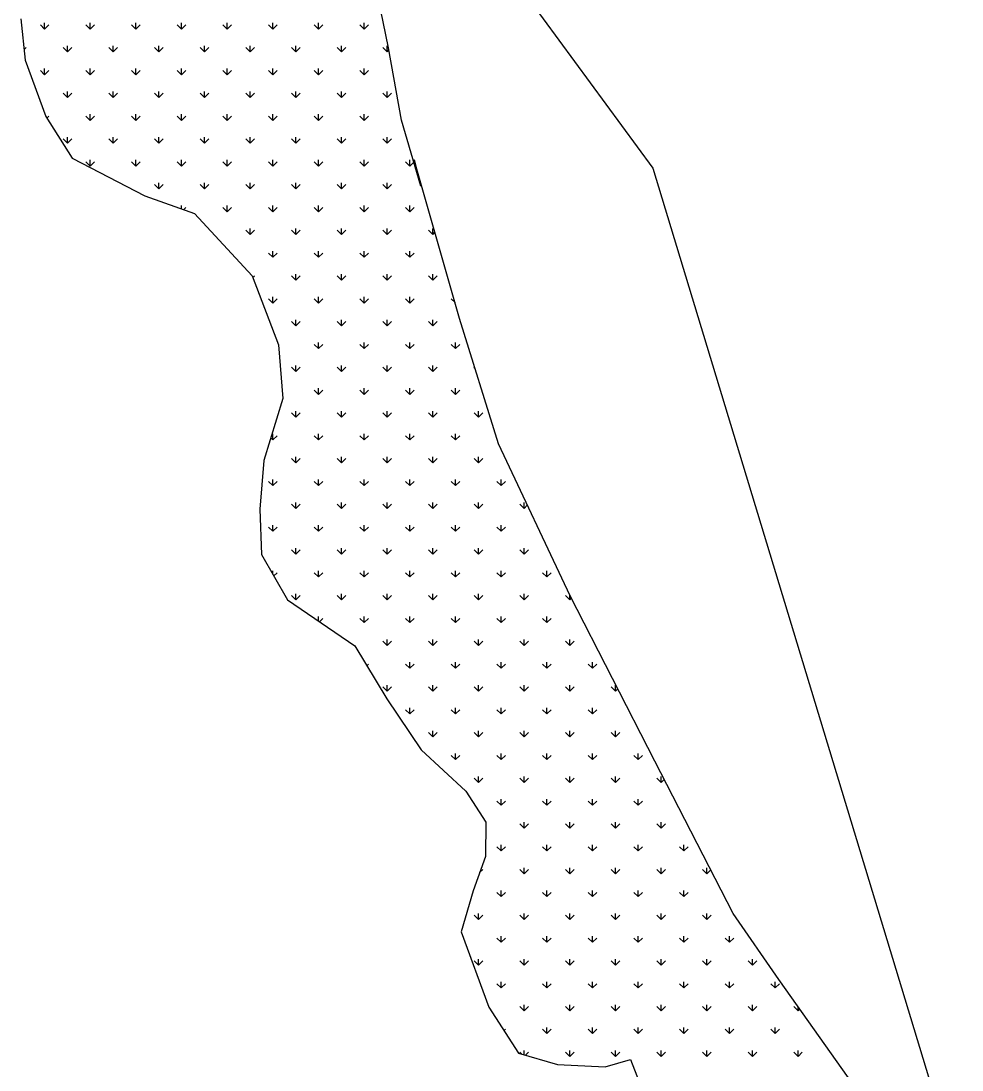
# Model space of a CAD drawing. Header units: metres. Extents: x 321121 to 325188, y 1822391 to 1826704.
# Drawn here: x 324081 to 324664, y 1823903 to 1824553 of the extents above; entities that cross this region are included whole.
import ezdxf

# ---------------------------------------------------------------- set-up
doc = ezdxf.new("R2010")
doc.units = ezdxf.units.M
doc.layers.add('MANGROOVES', color=112, linetype='Continuous')

msp = doc.modelspace()

# ---------------------------------------------------------------- linework, layer by layer
at = {"color": 3}
for p, q in [((324191.22, 1824844.43), (324471.96, 1824461.4)), ((324471.96, 1824461.4), (324644.92, 1823891.78))]:
    msp.add_line(p, q, dxfattribs=at)
at = {"layer": 'MANGROOVES'}
for p, q in [((324308.38, 1824536.07), (324296.45, 1824593.32)), ((324080.68, 1824553.84), (324083.37, 1824528.31)), ((324316.29, 1824491.1), (324308.38, 1824536.07)), ((324083.37, 1824528.31), (324096.05, 1824493.54)), ((324096.05, 1824493.54), (324112.39, 1824467.68)), ((324328.31, 1824450.19), (324316.29, 1824491.1)), ((324112.39, 1824467.68), (324157.34, 1824444.3)), ((324352.35, 1824368.37), (324324.32, 1824466.55)), ((324324.32, 1824466.55), (324328.31, 1824450.19)), ((324157.34, 1824444.3), (324188.19, 1824433.44)), ((324188.19, 1824433.44), (324223.78, 1824394.65)), ((324223.78, 1824394.65), (324240.28, 1824351.94)), ((324376.41, 1824290.64), (324352.35, 1824368.37)), ((324240.28, 1824351.94), (324242.93, 1824318.74)), ((324242.93, 1824318.74), (324231.12, 1824280.34)), ((324420.8, 1824196.45), (324376.41, 1824290.64)), ((324231.12, 1824280.34), (324228.63, 1824250.19)), ((324228.63, 1824250.19), (324229.76, 1824222.15)), ((324229.76, 1824222.15), (324245.83, 1824194.03)), ((324245.83, 1824194.03), (324287.4, 1824165.51)), ((324473.31, 1824094.05), (324420.8, 1824196.45)), ((324287.4, 1824165.51), (324307.31, 1824132.84)), ((324307.31, 1824132.84), (324328.51, 1824101.17)), ((324328.51, 1824101.17), (324356.19, 1824075.5)), ((324521.78, 1823999.84), (324473.31, 1824094.05)), ((324356.19, 1824075.5), (324368.7, 1824056.32)), ((324368.7, 1824056.32), (324368.33, 1824035.08)), ((324368.33, 1824035.08), (324360.74, 1824013.75)), ((324360.74, 1824013.75), (324353.38, 1823988.4)), ((324550.14, 1823958.84), (324521.78, 1823999.84)), ((324353.38, 1823988.4), (324370.38, 1823941.67)), ((324663.57, 1823798.92), (324550.14, 1823958.84)), ((324370.38, 1823941.67), (324388.76, 1823913.28)), ((324388.76, 1823913.28), (324412.94, 1823906.23)), ((324412.94, 1823906.23), (324442.55, 1823904.81)), ((324442.55, 1823904.81), (324458.29, 1823909.25)), ((324458.29, 1823909.25), (324472.26, 1823873.72))]:
    msp.add_line(p, q, dxfattribs=at)
at = {"layer": 'MANGROOVES', "linetype": 'Continuous'}
for p, q in [((324095.32, 1824547.63), (324092.67, 1824550.28)), ((324095.32, 1824547.63), (324095.32, 1824551.38)), ((324095.32, 1824547.63), (324097.97, 1824550.28)), ((324123.61, 1824547.63), (324120.95, 1824550.28)), ((324123.61, 1824547.63), (324123.61, 1824551.38)), ((324123.61, 1824547.63), (324126.26, 1824550.28)), ((324151.89, 1824547.63), (324149.24, 1824550.28)), ((324151.89, 1824547.63), (324151.89, 1824551.38)), ((324151.89, 1824547.63), (324154.54, 1824550.28)), ((324180.17, 1824547.63), (324177.52, 1824550.28)), ((324180.17, 1824547.63), (324180.17, 1824551.38)), ((324180.17, 1824547.63), (324182.83, 1824550.28)), ((324208.46, 1824547.63), (324205.81, 1824550.28)), ((324208.46, 1824547.63), (324208.46, 1824551.38)), ((324208.46, 1824547.63), (324211.11, 1824550.28)), ((324236.74, 1824547.63), (324234.09, 1824550.28)), ((324236.74, 1824547.63), (324236.74, 1824551.38)), ((324236.74, 1824547.63), (324239.4, 1824550.28)), ((324265.03, 1824547.63), (324262.38, 1824550.28)), ((324265.03, 1824547.63), (324265.03, 1824551.38)), ((324265.03, 1824547.63), (324267.68, 1824550.28)), ((324293.31, 1824547.63), (324290.66, 1824550.28)), ((324293.31, 1824547.63), (324293.31, 1824551.38)), ((324293.31, 1824547.63), (324295.96, 1824550.28)), ((324109.46, 1824533.49), (324109.46, 1824537.24)), ((324137.75, 1824533.49), (324137.75, 1824537.24)), ((324166.03, 1824533.49), (324166.03, 1824537.24)), ((324194.32, 1824533.49), (324194.32, 1824537.24)), ((324222.6, 1824533.49), (324222.6, 1824537.24)), ((324250.89, 1824533.49), (324250.89, 1824537.24)), ((324279.17, 1824533.49), (324279.17, 1824537.24)), ((324307.45, 1824533.49), (324307.45, 1824537.24)), ((324082.67, 1824534.97), (324083.83, 1824536.14)), ((324109.46, 1824533.49), (324106.81, 1824536.14)), ((324109.46, 1824533.49), (324112.12, 1824536.14)), ((324137.75, 1824533.49), (324135.1, 1824536.14)), ((324137.75, 1824533.49), (324140.4, 1824536.14)), ((324166.03, 1824533.49), (324163.38, 1824536.14)), ((324166.03, 1824533.49), (324168.68, 1824536.14)), ((324194.32, 1824533.49), (324191.67, 1824536.14)), ((324194.32, 1824533.49), (324196.97, 1824536.14)), ((324222.6, 1824533.49), (324219.95, 1824536.14)), ((324222.6, 1824533.49), (324225.25, 1824536.14)), ((324250.89, 1824533.49), (324248.23, 1824536.14)), ((324250.89, 1824533.49), (324253.54, 1824536.14)), ((324279.17, 1824533.49), (324276.52, 1824536.14)), ((324279.17, 1824533.49), (324281.82, 1824536.14)), ((324307.45, 1824533.49), (324304.8, 1824536.14)), ((324307.45, 1824533.49), (324308.63, 1824534.66)), ((324095.32, 1824519.34), (324092.67, 1824521.99)), ((324095.32, 1824519.34), (324095.32, 1824523.09)), ((324095.32, 1824519.34), (324097.97, 1824521.99)), ((324123.61, 1824519.34), (324120.95, 1824521.99)), ((324123.61, 1824519.34), (324123.61, 1824523.09)), ((324123.61, 1824519.34), (324126.26, 1824521.99)), ((324151.89, 1824519.34), (324149.24, 1824521.99)), ((324151.89, 1824519.34), (324151.89, 1824523.09)), ((324151.89, 1824519.34), (324154.54, 1824521.99)), ((324180.17, 1824519.34), (324177.52, 1824521.99)), ((324180.17, 1824519.34), (324180.17, 1824523.09)), ((324180.17, 1824519.34), (324182.83, 1824521.99)), ((324208.46, 1824519.34), (324205.81, 1824521.99)), ((324208.46, 1824519.34), (324208.46, 1824523.09)), ((324208.46, 1824519.34), (324211.11, 1824521.99)), ((324236.74, 1824519.34), (324234.09, 1824521.99)), ((324236.74, 1824519.34), (324236.74, 1824523.09)), ((324236.74, 1824519.34), (324239.4, 1824521.99)), ((324265.03, 1824519.34), (324262.38, 1824521.99)), ((324265.03, 1824519.34), (324265.03, 1824523.09)), ((324265.03, 1824519.34), (324267.68, 1824521.99)), ((324293.31, 1824519.34), (324290.66, 1824521.99)), ((324293.31, 1824519.34), (324293.31, 1824523.09)), ((324293.31, 1824519.34), (324295.96, 1824521.99)), ((324109.46, 1824505.2), (324106.81, 1824507.85)), ((324109.46, 1824505.2), (324109.46, 1824508.95)), ((324109.46, 1824505.2), (324112.12, 1824507.85)), ((324137.75, 1824505.2), (324135.1, 1824507.85)), ((324137.75, 1824505.2), (324137.75, 1824508.95)), ((324137.75, 1824505.2), (324140.4, 1824507.85)), ((324166.03, 1824505.2), (324163.38, 1824507.85)), ((324166.03, 1824505.2), (324166.03, 1824508.95)), ((324166.03, 1824505.2), (324168.68, 1824507.85)), ((324194.32, 1824505.2), (324191.67, 1824507.85)), ((324194.32, 1824505.2), (324194.32, 1824508.95)), ((324194.32, 1824505.2), (324196.97, 1824507.85)), ((324222.6, 1824505.2), (324219.95, 1824507.85)), ((324222.6, 1824505.2), (324222.6, 1824508.95)), ((324222.6, 1824505.2), (324225.25, 1824507.85)), ((324250.89, 1824505.2), (324248.23, 1824507.85)), ((324250.89, 1824505.2), (324250.89, 1824508.95)), ((324250.89, 1824505.2), (324253.54, 1824507.85)), ((324279.17, 1824505.2), (324276.52, 1824507.85)), ((324279.17, 1824505.2), (324279.17, 1824508.95)), ((324279.17, 1824505.2), (324281.82, 1824507.85)), ((324307.45, 1824505.2), (324304.8, 1824507.85)), ((324307.45, 1824505.2), (324307.45, 1824508.95)), ((324307.45, 1824505.2), (324310.11, 1824507.85)), ((324096.73, 1824492.47), (324097.97, 1824493.71)), ((324123.61, 1824491.06), (324120.95, 1824493.71)), ((324123.61, 1824491.06), (324123.61, 1824494.81)), ((324123.61, 1824491.06), (324126.26, 1824493.71)), ((324151.89, 1824491.06), (324149.24, 1824493.71)), ((324151.89, 1824491.06), (324151.89, 1824494.81)), ((324151.89, 1824491.06), (324154.54, 1824493.71)), ((324180.17, 1824491.06), (324177.52, 1824493.71)), ((324180.17, 1824491.06), (324180.17, 1824494.81)), ((324180.17, 1824491.06), (324182.83, 1824493.71)), ((324208.46, 1824491.06), (324205.81, 1824493.71)), ((324208.46, 1824491.06), (324208.46, 1824494.81)), ((324208.46, 1824491.06), (324211.11, 1824493.71)), ((324236.74, 1824491.06), (324234.09, 1824493.71)), ((324236.74, 1824491.06), (324236.74, 1824494.81)), ((324236.74, 1824491.06), (324239.4, 1824493.71)), ((324265.03, 1824491.06), (324262.38, 1824493.71)), ((324265.03, 1824491.06), (324265.03, 1824494.81)), ((324265.03, 1824491.06), (324267.68, 1824493.71)), ((324293.31, 1824491.06), (324290.66, 1824493.71)), ((324293.31, 1824491.06), (324293.31, 1824494.81)), ((324293.31, 1824491.06), (324295.96, 1824493.71)), ((324109.46, 1824476.92), (324106.81, 1824479.57)), ((324109.46, 1824476.92), (324109.46, 1824480.67)), ((324109.46, 1824476.92), (324112.12, 1824479.57)), ((324137.75, 1824476.92), (324135.1, 1824479.57)), ((324137.75, 1824476.92), (324137.75, 1824480.67)), ((324137.75, 1824476.92), (324140.4, 1824479.57)), ((324166.03, 1824476.92), (324163.38, 1824479.57)), ((324166.03, 1824476.92), (324166.03, 1824480.67)), ((324166.03, 1824476.92), (324168.68, 1824479.57)), ((324194.32, 1824476.92), (324191.67, 1824479.57)), ((324194.32, 1824476.92), (324194.32, 1824480.67)), ((324194.32, 1824476.92), (324196.97, 1824479.57)), ((324222.6, 1824476.92), (324219.95, 1824479.57)), ((324222.6, 1824476.92), (324222.6, 1824480.67)), ((324222.6, 1824476.92), (324225.25, 1824479.57)), ((324250.89, 1824476.92), (324248.23, 1824479.57)), ((324250.89, 1824476.92), (324250.89, 1824480.67)), ((324250.89, 1824476.92), (324253.54, 1824479.57)), ((324279.17, 1824476.92), (324276.52, 1824479.57)), ((324279.17, 1824476.92), (324279.17, 1824480.67)), ((324279.17, 1824476.92), (324281.82, 1824479.57)), ((324307.45, 1824476.92), (324304.8, 1824479.57)), ((324307.45, 1824476.92), (324307.45, 1824480.67)), ((324307.45, 1824476.92), (324310.11, 1824479.57)), ((324123.61, 1824462.77), (324120.95, 1824465.43)), ((324123.61, 1824462.78), (324123.61, 1824466.53)), ((324123.61, 1824462.77), (324126.26, 1824465.43)), ((324151.89, 1824462.77), (324149.24, 1824465.43)), ((324151.89, 1824462.78), (324151.89, 1824466.53)), ((324151.89, 1824462.77), (324154.54, 1824465.43)), ((324180.17, 1824462.77), (324177.52, 1824465.43)), ((324180.17, 1824462.78), (324180.17, 1824466.53)), ((324180.17, 1824462.77), (324182.83, 1824465.43)), ((324208.46, 1824462.77), (324205.81, 1824465.43)), ((324208.46, 1824462.78), (324208.46, 1824466.53)), ((324208.46, 1824462.77), (324211.11, 1824465.43)), ((324236.74, 1824462.77), (324234.09, 1824465.43)), ((324236.74, 1824462.78), (324236.74, 1824466.53)), ((324236.74, 1824462.77), (324239.4, 1824465.43)), ((324265.03, 1824462.77), (324262.38, 1824465.43)), ((324265.03, 1824462.78), (324265.03, 1824466.53)), ((324265.03, 1824462.77), (324267.68, 1824465.43)), ((324293.31, 1824462.77), (324290.66, 1824465.43)), ((324293.31, 1824462.78), (324293.31, 1824466.53)), ((324293.31, 1824462.77), (324295.96, 1824465.43)), ((324321.6, 1824462.77), (324318.94, 1824465.43)), ((324321.6, 1824462.78), (324321.6, 1824466.53)), ((324321.6, 1824462.77), (324323.93, 1824465.11)), ((324166.03, 1824448.63), (324166.03, 1824452.38)), ((324194.32, 1824448.63), (324194.32, 1824452.38)), ((324222.6, 1824448.63), (324222.6, 1824452.38)), ((324250.89, 1824448.63), (324250.89, 1824452.38)), ((324279.17, 1824448.63), (324279.17, 1824452.38)), ((324307.45, 1824448.63), (324307.45, 1824452.38)), ((324166.03, 1824448.63), (324163.38, 1824451.28)), ((324166.03, 1824448.63), (324168.68, 1824451.28)), ((324194.32, 1824448.63), (324191.67, 1824451.28)), ((324194.32, 1824448.63), (324196.97, 1824451.28)), ((324222.6, 1824448.63), (324219.95, 1824451.28)), ((324222.6, 1824448.63), (324225.25, 1824451.28)), ((324250.89, 1824448.63), (324248.23, 1824451.28)), ((324250.89, 1824448.63), (324253.54, 1824451.28)), ((324279.17, 1824448.63), (324276.52, 1824451.28)), ((324279.17, 1824448.63), (324281.82, 1824451.28)), ((324307.45, 1824448.63), (324304.8, 1824451.28)), ((324307.45, 1824448.63), (324310.11, 1824451.28)), ((324180.17, 1824436.26), (324180.17, 1824438.24)), ((324181.48, 1824435.8), (324182.83, 1824437.14)), ((324208.46, 1824434.49), (324205.81, 1824437.14)), ((324208.46, 1824434.49), (324208.46, 1824438.24)), ((324208.46, 1824434.49), (324211.11, 1824437.14)), ((324236.74, 1824434.49), (324234.09, 1824437.14)), ((324236.74, 1824434.49), (324236.74, 1824438.24)), ((324236.74, 1824434.49), (324239.4, 1824437.14)), ((324265.03, 1824434.49), (324262.38, 1824437.14)), ((324265.03, 1824434.49), (324265.03, 1824438.24)), ((324265.03, 1824434.49), (324267.68, 1824437.14)), ((324293.31, 1824434.49), (324290.66, 1824437.14)), ((324293.31, 1824434.49), (324293.31, 1824438.24)), ((324293.31, 1824434.49), (324295.96, 1824437.14)), ((324321.6, 1824434.49), (324318.94, 1824437.14)), ((324321.6, 1824434.49), (324321.6, 1824438.24)), ((324321.6, 1824434.49), (324324.25, 1824437.14)), ((324222.6, 1824420.35), (324219.95, 1824423)), ((324222.6, 1824420.35), (324222.6, 1824424.1)), ((324222.6, 1824420.35), (324225.25, 1824423)), ((324250.89, 1824420.35), (324248.23, 1824423)), ((324250.89, 1824420.35), (324250.89, 1824424.1)), ((324250.89, 1824420.35), (324253.54, 1824423)), ((324279.17, 1824420.35), (324276.52, 1824423)), ((324279.17, 1824420.35), (324279.17, 1824424.1)), ((324279.17, 1824420.35), (324281.82, 1824423)), ((324307.45, 1824420.35), (324304.8, 1824423)), ((324307.45, 1824420.35), (324307.45, 1824424.1)), ((324307.45, 1824420.35), (324310.11, 1824423)), ((324335.74, 1824420.35), (324333.09, 1824423)), ((324335.74, 1824420.35), (324335.74, 1824424.1)), ((324335.74, 1824420.35), (324337.12, 1824421.73)), ((324210.92, 1824408.67), (324211.11, 1824408.86)), ((324236.74, 1824406.21), (324234.09, 1824408.86)), ((324236.74, 1824406.21), (324236.74, 1824409.96)), ((324236.74, 1824406.21), (324239.4, 1824408.86)), ((324265.03, 1824406.21), (324262.38, 1824408.86)), ((324265.03, 1824406.21), (324265.03, 1824409.96)), ((324265.03, 1824406.21), (324267.68, 1824408.86)), ((324293.31, 1824406.21), (324290.66, 1824408.86)), ((324293.31, 1824406.21), (324293.31, 1824409.96)), ((324293.31, 1824406.21), (324295.96, 1824408.86)), ((324321.6, 1824406.21), (324318.94, 1824408.86)), ((324321.6, 1824406.21), (324321.6, 1824409.96)), ((324321.6, 1824406.21), (324324.25, 1824408.86)), ((324224.17, 1824393.63), (324225.25, 1824394.72)), ((324250.89, 1824392.06), (324248.23, 1824394.72)), ((324250.89, 1824392.07), (324250.89, 1824395.82)), ((324250.89, 1824392.06), (324253.54, 1824394.72)), ((324279.17, 1824392.06), (324276.52, 1824394.72)), ((324279.17, 1824392.07), (324279.17, 1824395.82)), ((324279.17, 1824392.06), (324281.82, 1824394.72)), ((324307.45, 1824392.06), (324304.8, 1824394.72)), ((324307.45, 1824392.07), (324307.45, 1824395.82)), ((324307.45, 1824392.06), (324310.11, 1824394.72)), ((324335.74, 1824392.06), (324333.09, 1824394.72)), ((324335.74, 1824392.07), (324335.74, 1824395.82)), ((324335.74, 1824392.06), (324338.39, 1824394.72)), ((324236.74, 1824377.92), (324234.09, 1824380.57)), ((324236.74, 1824377.92), (324236.74, 1824381.67)), ((324236.74, 1824377.92), (324239.4, 1824380.57)), ((324265.03, 1824377.92), (324262.38, 1824380.57)), ((324265.03, 1824377.92), (324265.03, 1824381.67)), ((324265.03, 1824377.92), (324267.68, 1824380.57)), ((324293.31, 1824377.92), (324290.66, 1824380.57)), ((324293.31, 1824377.92), (324293.31, 1824381.67)), ((324293.31, 1824377.92), (324295.96, 1824380.57)), ((324321.6, 1824377.92), (324318.94, 1824380.57)), ((324321.6, 1824377.92), (324321.6, 1824381.67)), ((324321.6, 1824377.92), (324324.25, 1824380.57)), ((324349.52, 1824378.28), (324347.23, 1824380.57)), ((324250.89, 1824363.78), (324250.89, 1824367.53)), ((324279.17, 1824363.78), (324279.17, 1824367.53)), ((324307.45, 1824363.78), (324307.45, 1824367.53)), ((324335.74, 1824363.78), (324335.74, 1824367.53)), ((324250.89, 1824363.78), (324248.23, 1824366.43)), ((324250.89, 1824363.78), (324253.54, 1824366.43)), ((324279.17, 1824363.78), (324276.52, 1824366.43)), ((324279.17, 1824363.78), (324281.82, 1824366.43)), ((324307.45, 1824363.78), (324304.8, 1824366.43)), ((324307.45, 1824363.78), (324310.11, 1824366.43)), ((324335.74, 1824363.78), (324333.09, 1824366.43)), ((324335.74, 1824363.78), (324338.39, 1824366.43)), ((324265.03, 1824349.64), (324262.38, 1824352.29)), ((324265.03, 1824349.64), (324265.03, 1824353.39)), ((324265.03, 1824349.64), (324267.68, 1824352.29)), ((324293.31, 1824349.64), (324290.66, 1824352.29)), ((324293.31, 1824349.64), (324293.31, 1824353.39)), ((324293.31, 1824349.64), (324295.96, 1824352.29)), ((324321.6, 1824349.64), (324318.94, 1824352.29)), ((324321.6, 1824349.64), (324321.6, 1824353.39)), ((324321.6, 1824349.64), (324324.25, 1824352.29)), ((324349.88, 1824349.64), (324347.23, 1824352.29)), ((324349.88, 1824349.64), (324349.88, 1824353.39)), ((324349.88, 1824349.64), (324352.53, 1824352.29)), ((324250.89, 1824335.5), (324248.23, 1824338.15)), ((324250.89, 1824335.5), (324250.89, 1824339.25)), ((324250.89, 1824335.5), (324253.54, 1824338.15)), ((324279.17, 1824335.5), (324276.52, 1824338.15)), ((324279.17, 1824335.5), (324279.17, 1824339.25)), ((324279.17, 1824335.5), (324281.82, 1824338.15)), ((324307.45, 1824335.5), (324304.8, 1824338.15)), ((324307.45, 1824335.5), (324307.45, 1824339.25)), ((324307.45, 1824335.5), (324310.11, 1824338.15)), ((324335.74, 1824335.5), (324333.09, 1824338.15)), ((324335.74, 1824335.5), (324335.74, 1824339.25)), ((324335.74, 1824335.5), (324338.39, 1824338.15)), ((324361.86, 1824337.66), (324361.37, 1824338.15)), ((324265.03, 1824321.35), (324262.38, 1824324)), ((324265.03, 1824321.35), (324265.03, 1824325.1)), ((324265.03, 1824321.35), (324267.68, 1824324)), ((324293.31, 1824321.35), (324290.66, 1824324)), ((324293.31, 1824321.35), (324293.31, 1824325.1)), ((324293.31, 1824321.35), (324295.96, 1824324)), ((324321.6, 1824321.35), (324318.94, 1824324)), ((324321.6, 1824321.35), (324321.6, 1824325.1)), ((324321.6, 1824321.35), (324324.25, 1824324)), ((324349.88, 1824321.35), (324347.23, 1824324)), ((324349.88, 1824321.35), (324349.88, 1824325.1)), ((324349.88, 1824321.35), (324352.53, 1824324)), ((324250.89, 1824307.21), (324248.23, 1824309.86)), ((324250.89, 1824307.21), (324250.89, 1824310.96)), ((324250.89, 1824307.21), (324253.54, 1824309.86)), ((324279.17, 1824307.21), (324276.52, 1824309.86)), ((324279.17, 1824307.21), (324279.17, 1824310.96)), ((324279.17, 1824307.21), (324281.82, 1824309.86)), ((324307.45, 1824307.21), (324304.8, 1824309.86)), ((324307.45, 1824307.21), (324307.45, 1824310.96)), ((324307.45, 1824307.21), (324310.11, 1824309.86)), ((324335.74, 1824307.21), (324333.09, 1824309.86)), ((324335.74, 1824307.21), (324335.74, 1824310.96)), ((324335.74, 1824307.21), (324338.39, 1824309.86)), ((324364.02, 1824307.21), (324361.37, 1824309.86)), ((324364.02, 1824307.21), (324364.02, 1824310.96)), ((324364.02, 1824307.21), (324366.67, 1824309.86)), ((324236.74, 1824293.07), (324236.74, 1824296.82)), ((324265.03, 1824293.07), (324265.03, 1824296.82)), ((324293.31, 1824293.07), (324293.31, 1824296.82)), ((324321.6, 1824293.07), (324321.6, 1824296.82)), ((324349.88, 1824293.07), (324349.88, 1824296.82)), ((324236.74, 1824293.07), (324235.44, 1824294.38)), ((324236.74, 1824293.07), (324239.4, 1824295.72)), ((324265.03, 1824293.07), (324262.38, 1824295.72)), ((324265.03, 1824293.07), (324267.68, 1824295.72)), ((324293.31, 1824293.07), (324290.66, 1824295.72)), ((324293.31, 1824293.07), (324295.96, 1824295.72)), ((324321.6, 1824293.07), (324318.94, 1824295.72)), ((324321.6, 1824293.07), (324324.25, 1824295.72)), ((324349.88, 1824293.07), (324347.23, 1824295.72)), ((324349.88, 1824293.07), (324352.53, 1824295.72)), ((324250.89, 1824278.93), (324248.23, 1824281.58)), ((324250.89, 1824278.93), (324250.89, 1824282.68)), ((324250.89, 1824278.93), (324253.54, 1824281.58)), ((324279.17, 1824278.93), (324276.52, 1824281.58)), ((324279.17, 1824278.93), (324279.17, 1824282.68)), ((324279.17, 1824278.93), (324281.82, 1824281.58)), ((324307.45, 1824278.93), (324304.8, 1824281.58)), ((324307.45, 1824278.93), (324307.45, 1824282.68)), ((324307.45, 1824278.93), (324310.11, 1824281.58)), ((324335.74, 1824278.93), (324333.09, 1824281.58)), ((324335.74, 1824278.93), (324335.74, 1824282.68)), ((324335.74, 1824278.93), (324338.39, 1824281.58)), ((324364.02, 1824278.93), (324361.37, 1824281.58)), ((324364.02, 1824278.93), (324364.02, 1824282.68)), ((324364.02, 1824278.93), (324366.67, 1824281.58)), ((324236.74, 1824264.78), (324234.09, 1824267.44)), ((324236.74, 1824264.79), (324236.74, 1824268.54)), ((324236.74, 1824264.78), (324239.4, 1824267.44)), ((324265.03, 1824264.78), (324262.38, 1824267.44)), ((324265.03, 1824264.79), (324265.03, 1824268.54)), ((324265.03, 1824264.78), (324267.68, 1824267.44)), ((324293.31, 1824264.78), (324290.66, 1824267.44)), ((324293.31, 1824264.79), (324293.31, 1824268.54)), ((324293.31, 1824264.78), (324295.96, 1824267.44)), ((324321.6, 1824264.78), (324318.94, 1824267.44)), ((324321.6, 1824264.79), (324321.6, 1824268.54)), ((324321.6, 1824264.78), (324324.25, 1824267.44)), ((324349.88, 1824264.78), (324347.23, 1824267.44)), ((324349.88, 1824264.79), (324349.88, 1824268.54)), ((324349.88, 1824264.78), (324352.53, 1824267.44)), ((324378.16, 1824264.78), (324375.51, 1824267.44)), ((324378.16, 1824264.79), (324378.16, 1824268.54)), ((324378.16, 1824264.78), (324380.82, 1824267.44)), ((324250.89, 1824250.64), (324248.23, 1824253.29)), ((324250.89, 1824250.64), (324250.89, 1824254.39)), ((324250.89, 1824250.64), (324253.54, 1824253.29)), ((324279.17, 1824250.64), (324276.52, 1824253.29)), ((324279.17, 1824250.64), (324279.17, 1824254.39)), ((324279.17, 1824250.64), (324281.82, 1824253.29)), ((324307.45, 1824250.64), (324304.8, 1824253.29)), ((324307.45, 1824250.64), (324307.45, 1824254.39)), ((324307.45, 1824250.64), (324310.11, 1824253.29)), ((324335.74, 1824250.64), (324333.09, 1824253.29)), ((324335.74, 1824250.64), (324335.74, 1824254.39)), ((324335.74, 1824250.64), (324338.39, 1824253.29)), ((324364.02, 1824250.64), (324361.37, 1824253.29)), ((324364.02, 1824250.64), (324364.02, 1824254.39)), ((324364.02, 1824250.64), (324366.67, 1824253.29)), ((324392.31, 1824250.64), (324389.66, 1824253.29)), ((324392.31, 1824250.64), (324392.31, 1824254.39)), ((324392.31, 1824250.64), (324394.32, 1824252.65)), ((324236.74, 1824236.5), (324234.09, 1824239.15)), ((324236.74, 1824236.5), (324236.74, 1824240.25)), ((324236.74, 1824236.5), (324239.4, 1824239.15)), ((324265.03, 1824236.5), (324262.38, 1824239.15)), ((324265.03, 1824236.5), (324265.03, 1824240.25)), ((324265.03, 1824236.5), (324267.68, 1824239.15)), ((324293.31, 1824236.5), (324290.66, 1824239.15)), ((324293.31, 1824236.5), (324293.31, 1824240.25)), ((324293.31, 1824236.5), (324295.96, 1824239.15)), ((324321.6, 1824236.5), (324318.94, 1824239.15)), ((324321.6, 1824236.5), (324321.6, 1824240.25)), ((324321.6, 1824236.5), (324324.25, 1824239.15)), ((324349.88, 1824236.5), (324347.23, 1824239.15)), ((324349.88, 1824236.5), (324349.88, 1824240.25)), ((324349.88, 1824236.5), (324352.53, 1824239.15)), ((324378.16, 1824236.5), (324375.51, 1824239.15)), ((324378.16, 1824236.5), (324378.16, 1824240.25)), ((324378.16, 1824236.5), (324380.82, 1824239.15)), ((324250.89, 1824222.36), (324248.23, 1824225.01)), ((324250.89, 1824222.36), (324250.89, 1824226.11)), ((324250.89, 1824222.36), (324253.54, 1824225.01)), ((324279.17, 1824222.36), (324276.52, 1824225.01)), ((324279.17, 1824222.36), (324279.17, 1824226.11)), ((324279.17, 1824222.36), (324281.82, 1824225.01)), ((324307.45, 1824222.36), (324304.8, 1824225.01)), ((324307.45, 1824222.36), (324307.45, 1824226.11)), ((324307.45, 1824222.36), (324310.11, 1824225.01)), ((324335.74, 1824222.36), (324333.09, 1824225.01)), ((324335.74, 1824222.36), (324335.74, 1824226.11)), ((324335.74, 1824222.36), (324338.39, 1824225.01)), ((324364.02, 1824222.36), (324361.37, 1824225.01)), ((324364.02, 1824222.36), (324364.02, 1824226.11)), ((324364.02, 1824222.36), (324366.67, 1824225.01)), ((324392.31, 1824222.36), (324389.66, 1824225.01)), ((324392.31, 1824222.36), (324392.31, 1824226.11)), ((324392.31, 1824222.36), (324394.96, 1824225.01)), ((324236.74, 1824209.93), (324236.74, 1824211.97)), ((324265.03, 1824208.22), (324265.03, 1824211.97)), ((324293.31, 1824208.22), (324293.31, 1824211.97)), ((324321.6, 1824208.22), (324321.6, 1824211.97)), ((324349.88, 1824208.22), (324349.88, 1824211.97)), ((324378.16, 1824208.22), (324378.16, 1824211.97)), ((324406.45, 1824208.22), (324406.45, 1824211.97)), ((324237.37, 1824208.84), (324239.4, 1824210.87)), ((324265.03, 1824208.22), (324262.38, 1824210.87)), ((324265.03, 1824208.22), (324267.68, 1824210.87)), ((324293.31, 1824208.22), (324290.66, 1824210.87)), ((324293.31, 1824208.22), (324295.96, 1824210.87)), ((324321.6, 1824208.22), (324318.94, 1824210.87)), ((324321.6, 1824208.22), (324324.25, 1824210.87)), ((324349.88, 1824208.22), (324347.23, 1824210.87)), ((324349.88, 1824208.22), (324352.53, 1824210.87)), ((324378.16, 1824208.22), (324375.51, 1824210.87)), ((324378.16, 1824208.22), (324380.82, 1824210.87)), ((324406.45, 1824208.22), (324403.8, 1824210.87)), ((324406.45, 1824208.22), (324409.1, 1824210.87)), ((324250.89, 1824194.07), (324248.23, 1824196.73)), ((324250.89, 1824194.08), (324250.89, 1824197.83)), ((324250.89, 1824194.07), (324253.54, 1824196.73)), ((324279.17, 1824194.07), (324276.52, 1824196.73)), ((324279.17, 1824194.08), (324279.17, 1824197.83)), ((324279.17, 1824194.07), (324281.82, 1824196.73)), ((324307.45, 1824194.07), (324304.8, 1824196.73)), ((324307.45, 1824194.08), (324307.45, 1824197.83)), ((324307.45, 1824194.07), (324310.11, 1824196.73)), ((324335.74, 1824194.07), (324333.09, 1824196.73)), ((324335.74, 1824194.08), (324335.74, 1824197.83)), ((324335.74, 1824194.07), (324338.39, 1824196.73)), ((324364.02, 1824194.07), (324361.37, 1824196.73)), ((324364.02, 1824194.08), (324364.02, 1824197.83)), ((324364.02, 1824194.07), (324366.67, 1824196.73)), ((324392.31, 1824194.07), (324389.66, 1824196.73)), ((324392.31, 1824194.08), (324392.31, 1824197.83)), ((324392.31, 1824194.07), (324394.96, 1824196.73)), ((324420.59, 1824194.07), (324417.94, 1824196.73)), ((324420.59, 1824194.08), (324420.59, 1824196.9)), ((324420.59, 1824194.07), (324421.54, 1824195.02)), ((324265.03, 1824180.86), (324265.03, 1824183.68)), ((324265.58, 1824180.48), (324267.68, 1824182.58)), ((324293.31, 1824179.93), (324290.66, 1824182.58)), ((324293.31, 1824179.93), (324293.31, 1824183.68)), ((324293.31, 1824179.93), (324295.96, 1824182.58)), ((324321.6, 1824179.93), (324318.94, 1824182.58)), ((324321.6, 1824179.93), (324321.6, 1824183.68)), ((324321.6, 1824179.93), (324324.25, 1824182.58)), ((324349.88, 1824179.93), (324347.23, 1824182.58)), ((324349.88, 1824179.93), (324349.88, 1824183.68)), ((324349.88, 1824179.93), (324352.53, 1824182.58)), ((324378.16, 1824179.93), (324375.51, 1824182.58)), ((324378.16, 1824179.93), (324378.16, 1824183.68)), ((324378.16, 1824179.93), (324380.82, 1824182.58)), ((324406.45, 1824179.93), (324403.8, 1824182.58)), ((324406.45, 1824179.93), (324406.45, 1824183.68)), ((324406.45, 1824179.93), (324409.1, 1824182.58)), ((324307.45, 1824165.79), (324304.8, 1824168.44)), ((324307.45, 1824165.79), (324307.45, 1824169.54)), ((324307.45, 1824165.79), (324310.11, 1824168.44)), ((324335.74, 1824165.79), (324333.09, 1824168.44)), ((324335.74, 1824165.79), (324335.74, 1824169.54)), ((324335.74, 1824165.79), (324338.39, 1824168.44)), ((324364.02, 1824165.79), (324361.37, 1824168.44)), ((324364.02, 1824165.79), (324364.02, 1824169.54)), ((324364.02, 1824165.79), (324366.67, 1824168.44)), ((324392.31, 1824165.79), (324389.66, 1824168.44)), ((324392.31, 1824165.79), (324392.31, 1824169.54)), ((324392.31, 1824165.79), (324394.96, 1824168.44)), ((324420.59, 1824165.79), (324417.94, 1824168.44)), ((324420.59, 1824165.79), (324420.59, 1824169.54)), ((324420.59, 1824165.79), (324423.24, 1824168.44)), ((324294.89, 1824153.23), (324295.96, 1824154.3)), ((324321.6, 1824151.65), (324318.94, 1824154.3)), ((324321.6, 1824151.65), (324321.6, 1824155.4)), ((324321.6, 1824151.65), (324324.25, 1824154.3)), ((324349.88, 1824151.65), (324347.23, 1824154.3)), ((324349.88, 1824151.65), (324349.88, 1824155.4)), ((324349.88, 1824151.65), (324352.53, 1824154.3)), ((324378.16, 1824151.65), (324375.51, 1824154.3)), ((324378.16, 1824151.65), (324378.16, 1824155.4)), ((324378.16, 1824151.65), (324380.82, 1824154.3)), ((324406.45, 1824151.65), (324403.8, 1824154.3)), ((324406.45, 1824151.65), (324406.45, 1824155.4)), ((324406.45, 1824151.65), (324409.1, 1824154.3)), ((324434.73, 1824151.65), (324432.08, 1824154.3)), ((324434.73, 1824151.65), (324434.73, 1824155.4)), ((324434.73, 1824151.65), (324437.38, 1824154.3)), ((324307.45, 1824137.51), (324304.8, 1824140.16)), ((324307.45, 1824137.51), (324307.45, 1824141.26)), ((324307.45, 1824137.51), (324310.11, 1824140.16)), ((324335.74, 1824137.51), (324333.09, 1824140.16)), ((324335.74, 1824137.51), (324335.74, 1824141.26)), ((324335.74, 1824137.51), (324338.39, 1824140.16)), ((324364.02, 1824137.51), (324361.37, 1824140.16)), ((324364.02, 1824137.51), (324364.02, 1824141.26)), ((324364.02, 1824137.51), (324366.67, 1824140.16)), ((324392.31, 1824137.51), (324389.66, 1824140.16)), ((324392.31, 1824137.51), (324392.31, 1824141.26)), ((324392.31, 1824137.51), (324394.96, 1824140.16)), ((324420.59, 1824137.51), (324417.94, 1824140.16)), ((324420.59, 1824137.51), (324420.59, 1824141.26)), ((324420.59, 1824137.51), (324423.24, 1824140.16)), ((324448.88, 1824137.51), (324446.22, 1824140.16)), ((324448.88, 1824137.51), (324448.88, 1824141.26)), ((324448.88, 1824137.51), (324450.3, 1824138.93)), ((324321.6, 1824123.36), (324321.6, 1824127.11)), ((324349.88, 1824123.36), (324349.88, 1824127.11)), ((324378.16, 1824123.36), (324378.16, 1824127.11)), ((324406.45, 1824123.36), (324406.45, 1824127.11)), ((324434.73, 1824123.36), (324434.73, 1824127.11)), ((324321.6, 1824123.36), (324318.94, 1824126.02)), ((324321.6, 1824123.36), (324324.25, 1824126.02)), ((324349.88, 1824123.36), (324347.23, 1824126.02)), ((324349.88, 1824123.36), (324352.53, 1824126.02)), ((324378.16, 1824123.36), (324375.51, 1824126.02)), ((324378.16, 1824123.36), (324380.82, 1824126.02)), ((324406.45, 1824123.36), (324403.8, 1824126.02)), ((324406.45, 1824123.36), (324409.1, 1824126.02)), ((324434.73, 1824123.36), (324432.08, 1824126.02)), ((324434.73, 1824123.36), (324437.38, 1824126.02)), ((324335.74, 1824109.22), (324333.09, 1824111.87)), ((324335.74, 1824109.22), (324335.74, 1824112.97)), ((324335.74, 1824109.22), (324338.39, 1824111.87)), ((324364.02, 1824109.22), (324361.37, 1824111.87)), ((324364.02, 1824109.22), (324364.02, 1824112.97)), ((324364.02, 1824109.22), (324366.67, 1824111.87)), ((324392.31, 1824109.22), (324389.66, 1824111.87)), ((324392.31, 1824109.22), (324392.31, 1824112.97)), ((324392.31, 1824109.22), (324394.96, 1824111.87)), ((324420.59, 1824109.22), (324417.94, 1824111.87)), ((324420.59, 1824109.22), (324420.59, 1824112.97)), ((324420.59, 1824109.22), (324423.24, 1824111.87)), ((324448.88, 1824109.22), (324446.22, 1824111.87)), ((324448.88, 1824109.22), (324448.88, 1824112.97)), ((324448.88, 1824109.22), (324451.53, 1824111.87)), ((324349.88, 1824095.08), (324347.23, 1824097.73)), ((324349.88, 1824095.08), (324349.88, 1824098.83)), ((324349.88, 1824095.08), (324352.53, 1824097.73)), ((324378.16, 1824095.08), (324375.51, 1824097.73)), ((324378.16, 1824095.08), (324378.16, 1824098.83)), ((324378.16, 1824095.08), (324380.82, 1824097.73)), ((324406.45, 1824095.08), (324403.8, 1824097.73)), ((324406.45, 1824095.08), (324406.45, 1824098.83)), ((324406.45, 1824095.08), (324409.1, 1824097.73)), ((324434.73, 1824095.08), (324432.08, 1824097.73)), ((324434.73, 1824095.08), (324434.73, 1824098.83)), ((324434.73, 1824095.08), (324437.38, 1824097.73)), ((324463.02, 1824095.08), (324460.37, 1824097.73)), ((324463.02, 1824095.08), (324463.02, 1824098.83)), ((324463.02, 1824095.08), (324465.67, 1824097.73)), ((324364.02, 1824080.94), (324361.37, 1824083.59)), ((324364.02, 1824080.94), (324364.02, 1824084.69)), ((324364.02, 1824080.94), (324366.67, 1824083.59)), ((324392.31, 1824080.94), (324389.66, 1824083.59)), ((324392.31, 1824080.94), (324392.31, 1824084.69)), ((324392.31, 1824080.94), (324394.96, 1824083.59)), ((324420.59, 1824080.94), (324417.94, 1824083.59)), ((324420.59, 1824080.94), (324420.59, 1824084.69)), ((324420.59, 1824080.94), (324423.24, 1824083.59)), ((324448.88, 1824080.94), (324446.22, 1824083.59)), ((324448.88, 1824080.94), (324448.88, 1824084.69)), ((324448.88, 1824080.94), (324451.53, 1824083.59)), ((324477.16, 1824080.94), (324474.51, 1824083.59)), ((324477.16, 1824080.94), (324477.16, 1824084.69)), ((324477.16, 1824080.94), (324479.07, 1824082.85)), ((324378.16, 1824066.79), (324375.51, 1824069.45)), ((324378.16, 1824066.8), (324378.16, 1824070.55)), ((324378.16, 1824066.79), (324380.82, 1824069.45)), ((324406.45, 1824066.79), (324403.8, 1824069.45)), ((324406.45, 1824066.8), (324406.45, 1824070.55)), ((324406.45, 1824066.79), (324409.1, 1824069.45)), ((324434.73, 1824066.79), (324432.08, 1824069.45)), ((324434.73, 1824066.8), (324434.73, 1824070.55)), ((324434.73, 1824066.79), (324437.38, 1824069.45)), ((324463.02, 1824066.79), (324460.37, 1824069.45)), ((324463.02, 1824066.8), (324463.02, 1824070.55)), ((324463.02, 1824066.79), (324465.67, 1824069.45)), ((324392.31, 1824052.65), (324392.31, 1824056.4)), ((324420.59, 1824052.65), (324420.59, 1824056.4)), ((324448.88, 1824052.65), (324448.88, 1824056.4)), ((324477.16, 1824052.65), (324477.16, 1824056.4)), ((324392.31, 1824052.65), (324389.66, 1824055.3)), ((324392.31, 1824052.65), (324394.96, 1824055.3)), ((324420.59, 1824052.65), (324417.94, 1824055.3)), ((324420.59, 1824052.65), (324423.24, 1824055.3)), ((324448.88, 1824052.65), (324446.22, 1824055.3)), ((324448.88, 1824052.65), (324451.53, 1824055.3)), ((324477.16, 1824052.65), (324474.51, 1824055.3)), ((324477.16, 1824052.65), (324479.81, 1824055.3)), ((324378.16, 1824038.51), (324375.51, 1824041.16)), ((324378.16, 1824038.51), (324378.16, 1824042.26)), ((324378.16, 1824038.51), (324380.82, 1824041.16)), ((324406.45, 1824038.51), (324403.8, 1824041.16)), ((324406.45, 1824038.51), (324406.45, 1824042.26)), ((324406.45, 1824038.51), (324409.1, 1824041.16)), ((324434.73, 1824038.51), (324432.08, 1824041.16)), ((324434.73, 1824038.51), (324434.73, 1824042.26)), ((324434.73, 1824038.51), (324437.38, 1824041.16)), ((324463.02, 1824038.51), (324460.37, 1824041.16)), ((324463.02, 1824038.51), (324463.02, 1824042.26)), ((324463.02, 1824038.51), (324465.67, 1824041.16)), ((324491.3, 1824038.51), (324488.65, 1824041.16)), ((324491.3, 1824038.51), (324491.3, 1824042.26)), ((324491.3, 1824038.51), (324493.95, 1824041.16)), ((324364.79, 1824025.13), (324366.67, 1824027.02)), ((324392.31, 1824024.37), (324389.66, 1824027.02)), ((324392.31, 1824024.37), (324392.31, 1824028.12)), ((324392.31, 1824024.37), (324394.96, 1824027.02)), ((324420.59, 1824024.37), (324417.94, 1824027.02)), ((324420.59, 1824024.37), (324420.59, 1824028.12)), ((324420.59, 1824024.37), (324423.24, 1824027.02)), ((324448.88, 1824024.37), (324446.22, 1824027.02)), ((324448.88, 1824024.37), (324448.88, 1824028.12)), ((324448.88, 1824024.37), (324451.53, 1824027.02)), ((324477.16, 1824024.37), (324474.51, 1824027.02)), ((324477.16, 1824024.37), (324477.16, 1824028.12)), ((324477.16, 1824024.37), (324479.81, 1824027.02)), ((324505.44, 1824024.37), (324502.79, 1824027.02)), ((324505.44, 1824024.37), (324505.44, 1824028.12)), ((324505.44, 1824024.37), (324507.9, 1824026.82)), ((324378.16, 1824010.23), (324375.51, 1824012.88)), ((324378.16, 1824010.23), (324378.16, 1824013.98)), ((324378.16, 1824010.23), (324380.82, 1824012.88)), ((324406.45, 1824010.23), (324403.8, 1824012.88)), ((324406.45, 1824010.23), (324406.45, 1824013.98)), ((324406.45, 1824010.23), (324409.1, 1824012.88)), ((324434.73, 1824010.23), (324432.08, 1824012.88)), ((324434.73, 1824010.23), (324434.73, 1824013.98)), ((324434.73, 1824010.23), (324437.38, 1824012.88)), ((324463.02, 1824010.23), (324460.37, 1824012.88)), ((324463.02, 1824010.23), (324463.02, 1824013.98)), ((324463.02, 1824010.23), (324465.67, 1824012.88)), ((324491.3, 1824010.23), (324488.65, 1824012.88)), ((324491.3, 1824010.23), (324491.3, 1824013.98)), ((324491.3, 1824010.23), (324493.95, 1824012.88)), ((324364.02, 1823996.08), (324361.37, 1823998.74)), ((324364.02, 1823996.09), (324364.02, 1823999.84)), ((324364.02, 1823996.08), (324366.67, 1823998.74)), ((324392.31, 1823996.08), (324389.66, 1823998.74)), ((324392.31, 1823996.09), (324392.31, 1823999.84)), ((324392.31, 1823996.08), (324394.96, 1823998.74)), ((324420.59, 1823996.08), (324417.94, 1823998.74)), ((324420.59, 1823996.09), (324420.59, 1823999.84)), ((324420.59, 1823996.08), (324423.24, 1823998.74)), ((324448.88, 1823996.08), (324446.22, 1823998.74)), ((324448.88, 1823996.09), (324448.88, 1823999.84)), ((324448.88, 1823996.08), (324451.53, 1823998.74)), ((324477.16, 1823996.08), (324474.51, 1823998.74)), ((324477.16, 1823996.09), (324477.16, 1823999.84)), ((324477.16, 1823996.08), (324479.81, 1823998.74)), ((324505.44, 1823996.08), (324502.79, 1823998.74)), ((324505.44, 1823996.09), (324505.44, 1823999.84)), ((324505.44, 1823996.08), (324508.1, 1823998.74)), ((324378.16, 1823981.94), (324375.51, 1823984.59)), ((324378.16, 1823981.94), (324378.16, 1823985.69)), ((324378.16, 1823981.94), (324380.82, 1823984.59)), ((324406.45, 1823981.94), (324403.8, 1823984.59)), ((324406.45, 1823981.94), (324406.45, 1823985.69)), ((324406.45, 1823981.94), (324409.1, 1823984.59)), ((324434.73, 1823981.94), (324432.08, 1823984.59)), ((324434.73, 1823981.94), (324434.73, 1823985.69)), ((324434.73, 1823981.94), (324437.38, 1823984.59)), ((324463.02, 1823981.94), (324460.37, 1823984.59)), ((324463.02, 1823981.94), (324463.02, 1823985.69)), ((324463.02, 1823981.94), (324465.67, 1823984.59)), ((324491.3, 1823981.94), (324488.65, 1823984.59)), ((324491.3, 1823981.94), (324491.3, 1823985.69)), ((324491.3, 1823981.94), (324493.95, 1823984.59)), ((324519.59, 1823981.94), (324516.93, 1823984.59)), ((324519.59, 1823981.94), (324519.59, 1823985.69)), ((324519.59, 1823981.94), (324522.24, 1823984.59)), ((324364.02, 1823967.8), (324364.02, 1823971.55)), ((324392.31, 1823967.8), (324392.31, 1823971.55)), ((324420.59, 1823967.8), (324420.59, 1823971.55)), ((324448.88, 1823967.8), (324448.88, 1823971.55)), ((324477.16, 1823967.8), (324477.16, 1823971.55)), ((324505.44, 1823967.8), (324505.44, 1823971.55)), ((324533.73, 1823967.8), (324533.73, 1823971.55)), ((324364.02, 1823967.8), (324361.37, 1823970.45)), ((324364.02, 1823967.8), (324366.67, 1823970.45)), ((324392.31, 1823967.8), (324389.66, 1823970.45)), ((324392.31, 1823967.8), (324394.96, 1823970.45)), ((324420.59, 1823967.8), (324417.94, 1823970.45)), ((324420.59, 1823967.8), (324423.24, 1823970.45)), ((324448.88, 1823967.8), (324446.22, 1823970.45)), ((324448.88, 1823967.8), (324451.53, 1823970.45)), ((324477.16, 1823967.8), (324474.51, 1823970.45)), ((324477.16, 1823967.8), (324479.81, 1823970.45)), ((324505.44, 1823967.8), (324502.79, 1823970.45)), ((324505.44, 1823967.8), (324508.1, 1823970.45)), ((324533.73, 1823967.8), (324531.08, 1823970.45)), ((324533.73, 1823967.8), (324536.38, 1823970.45)), ((324378.16, 1823953.66), (324375.51, 1823956.31)), ((324378.16, 1823953.66), (324378.16, 1823957.41)), ((324378.16, 1823953.66), (324380.82, 1823956.31)), ((324406.45, 1823953.66), (324403.8, 1823956.31)), ((324406.45, 1823953.66), (324406.45, 1823957.41)), ((324406.45, 1823953.66), (324409.1, 1823956.31)), ((324434.73, 1823953.66), (324432.08, 1823956.31)), ((324434.73, 1823953.66), (324434.73, 1823957.41)), ((324434.73, 1823953.66), (324437.38, 1823956.31)), ((324463.02, 1823953.66), (324460.37, 1823956.31)), ((324463.02, 1823953.66), (324463.02, 1823957.41)), ((324463.02, 1823953.66), (324465.67, 1823956.31)), ((324491.3, 1823953.66), (324488.65, 1823956.31)), ((324491.3, 1823953.66), (324491.3, 1823957.41)), ((324491.3, 1823953.66), (324493.95, 1823956.31)), ((324519.59, 1823953.66), (324516.93, 1823956.31)), ((324519.59, 1823953.66), (324519.59, 1823957.41)), ((324519.59, 1823953.66), (324522.24, 1823956.31)), ((324547.87, 1823953.66), (324545.22, 1823956.31)), ((324547.87, 1823953.66), (324547.87, 1823957.41)), ((324547.87, 1823953.66), (324550.52, 1823956.31)), ((324392.31, 1823939.52), (324389.66, 1823942.17)), ((324392.31, 1823939.52), (324392.31, 1823943.27)), ((324392.31, 1823939.52), (324394.96, 1823942.17)), ((324420.59, 1823939.52), (324417.94, 1823942.17)), ((324420.59, 1823939.52), (324420.59, 1823943.27)), ((324420.59, 1823939.52), (324423.24, 1823942.17)), ((324448.88, 1823939.52), (324446.22, 1823942.17)), ((324448.88, 1823939.52), (324448.88, 1823943.27)), ((324448.88, 1823939.52), (324451.53, 1823942.17)), ((324477.16, 1823939.52), (324474.51, 1823942.17)), ((324477.16, 1823939.52), (324477.16, 1823943.27)), ((324477.16, 1823939.52), (324479.81, 1823942.17)), ((324505.44, 1823939.52), (324502.79, 1823942.17)), ((324505.44, 1823939.52), (324505.44, 1823943.27)), ((324505.44, 1823939.52), (324508.1, 1823942.17)), ((324533.73, 1823939.52), (324531.08, 1823942.17)), ((324533.73, 1823939.52), (324533.73, 1823943.27)), ((324533.73, 1823939.52), (324536.38, 1823942.17)), ((324562.01, 1823939.52), (324559.36, 1823942.17)), ((324562.01, 1823939.52), (324562.01, 1823942.1)), ((324562.01, 1823939.52), (324563.08, 1823940.59)), ((324379.84, 1823927.05), (324380.82, 1823928.03)), ((324406.45, 1823925.37), (324403.8, 1823928.03)), ((324406.45, 1823925.37), (324406.45, 1823929.12)), ((324406.45, 1823925.37), (324409.1, 1823928.03)), ((324434.73, 1823925.37), (324432.08, 1823928.03)), ((324434.73, 1823925.37), (324434.73, 1823929.12)), ((324434.73, 1823925.37), (324437.38, 1823928.03)), ((324463.02, 1823925.37), (324460.37, 1823928.03)), ((324463.02, 1823925.37), (324463.02, 1823929.12)), ((324463.02, 1823925.37), (324465.67, 1823928.03)), ((324491.3, 1823925.37), (324488.65, 1823928.03)), ((324491.3, 1823925.37), (324491.3, 1823929.12)), ((324491.3, 1823925.37), (324493.95, 1823928.03)), ((324519.59, 1823925.37), (324516.93, 1823928.03)), ((324519.59, 1823925.37), (324519.59, 1823929.12)), ((324519.59, 1823925.37), (324522.24, 1823928.03)), ((324547.87, 1823925.37), (324545.22, 1823928.03)), ((324547.87, 1823925.37), (324547.87, 1823929.12)), ((324547.87, 1823925.37), (324550.52, 1823928.03)), ((324390.87, 1823912.67), (324389.66, 1823913.88)), ((324392.31, 1823912.25), (324392.31, 1823914.98)), ((324393.09, 1823912.02), (324394.96, 1823913.88)), ((324420.59, 1823911.23), (324417.94, 1823913.88)), ((324420.59, 1823911.23), (324420.59, 1823914.98)), ((324420.59, 1823911.23), (324423.24, 1823913.88)), ((324448.88, 1823911.23), (324446.22, 1823913.88)), ((324448.88, 1823911.23), (324448.88, 1823914.98)), ((324448.88, 1823911.23), (324451.53, 1823913.88)), ((324477.16, 1823911.23), (324474.51, 1823913.88)), ((324477.16, 1823911.23), (324477.16, 1823914.98)), ((324477.16, 1823911.23), (324479.81, 1823913.88)), ((324505.44, 1823911.23), (324502.79, 1823913.88)), ((324505.44, 1823911.23), (324505.44, 1823914.98)), ((324505.44, 1823911.23), (324508.1, 1823913.88)), ((324533.73, 1823911.23), (324531.08, 1823913.88)), ((324533.73, 1823911.23), (324533.73, 1823914.98)), ((324533.73, 1823911.23), (324536.38, 1823913.88)), ((324562.01, 1823911.23), (324559.36, 1823913.88)), ((324562.01, 1823911.23), (324562.01, 1823914.98)), ((324562.01, 1823911.23), (324564.66, 1823913.88))]:
    msp.add_line(p, q, dxfattribs=at)

doc.saveas('drawing.dxf')
